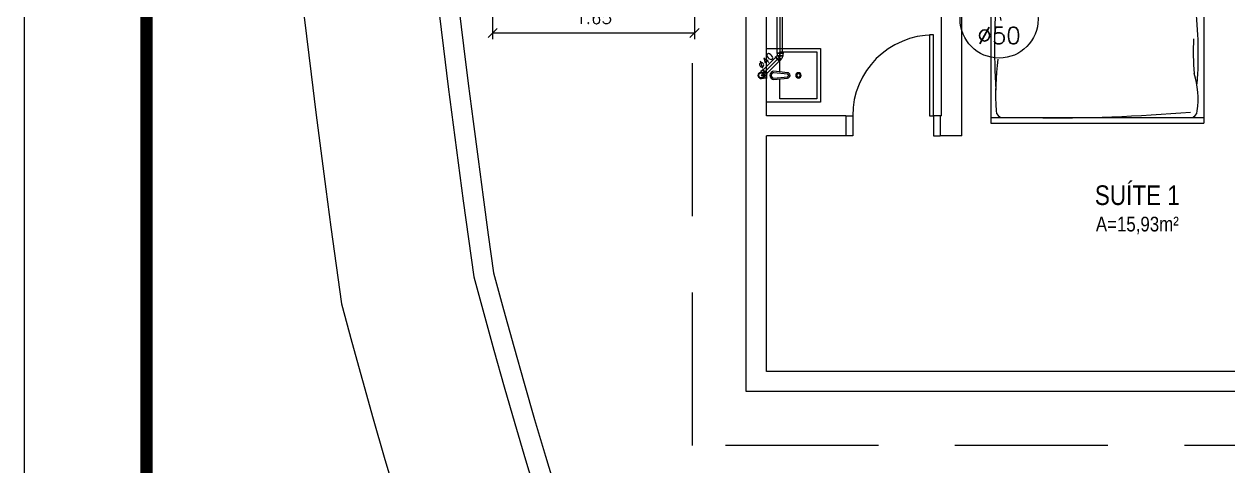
# Model space of a CAD drawing. Header units: millimetres. Extents: x 4156 to 4603, y 996 to 1078.
# Drawn here: x 4156.08 to 4165.91, y 1031.1 to 1034.71 of the extents above; entities that cross this region are included whole.
import ezdxf
from ezdxf.enums import TextEntityAlignment as Align

# ---------------------------------------------------------------- set-up
doc = ezdxf.new("R2010")
doc.units = ezdxf.units.MM
doc.header["$LTSCALE"] = 20
doc.linetypes.add('HIDDEN', pattern=[0.375, 0.25, -0.125])
doc.linetypes.add('HIDDEN2', pattern=[0.1875, 0.125, -0.0625])
for name, color, linetype in [('-HIDRO', 8, 'Continuous'), ('A-PEN-C', 4, 'Continuous'), ('ARREDI_attrezzature', 175, 'Continuous'), ('COTA', 7, 'Continuous'), ('COTAS01', 7, 'Continuous'), ('E-txt-g', 3, 'Continuous'), ('Esgoto', 5, 'Continuous'), ('MOB', 251, 'Continuous'), ('P2', 1, 'Continuous'), ('Texto-Tubos', 7, 'Continuous'), ('TigreCad', 3, 'Continuous'), ('Tinterno', 9, 'Continuous')]:
    doc.layers.add(name, color=color, linetype=linetype)
doc.layers.add('E-Txt-W', color=7, linetype='Continuous', lineweight=20)
doc.styles.add('F2', font='ARIALN.TTF')
doc.styles.add('REG60', font='romans.shx', dxfattribs={"width": 0.8, "height": 0.15})
doc.styles.add('REG80', font='romans.shx', dxfattribs={"width": 0.8, "height": 0.2})
doc.styles.add('ROMANS', font='romans__.ttf', dxfattribs={"height": 0.1})
doc.styles.add('Romans_Anot', font='romans.shx')
doc.styles.add('TCTUBOS-TXT', font='txt.shx')
doc.dimstyles.new('Escala 1-50', dxfattribs={"dimscale": 0.5, "dimtxt": 0.2, "dimasz": 0.15, "dimexe": 0.1, "dimexo": 0.2, "dimgap": 0.15, "dimtad": 1, "dimzin": 4, "dimdsep": 46, "dimtxsty": 'Romans_Anot', "dimblk": 'OBLIQUE', "dimcen": 0.25, "dimclrd": 256, "dimclre": 256, "dimclrt": 2, "dimadec": 0, "dimazin": 0, "dimtfac": 1, "dimtix": 1, "dimtmove": 2, "dimatfit": 3, "dimfxl": 1, "dimtfillclr": 256, "dimlwd": -1, "dimlwe": -1, "dimarcsym": 0})

# ---------------------------------------------------------------- blocks, each defined once
blk = doc.blocks.new('CUBA QUADRADA-flat-4-flat-1')
at = {"layer": 'MOB'}
blk.add_lwpolyline([(0, -0.2), (0.4, -0.2), (0.4, 0.2), (0, 0.2)], close=True, dxfattribs=at)
blk.add_lwpolyline([(0.1, -0.0255), (0.1, -0.175), (0.375, -0.175), (0.375, 0.175), (0.1, 0.175), (0.1, 0.0255)], dxfattribs=at)
for points in [[(0.155, -0.02), (0.055, -0.03, -1), (0.055, 0.03), (0.155, 0.02, -1)], [(0.155, -0.01), (0.055, -0.02, -1), (0.055, 0.02), (0.155, 0.01, -1)]]:
    blk.add_lwpolyline(points, format="xyb", close=True, dxfattribs=at)
for radius in [0.02, 0.0125]:
    blk.add_circle((0.2375, 0), radius, dxfattribs=at)
blk = doc.blocks.new('cama')
at = {"layer": 'ARREDI_attrezzature', "color": 8}
for p, q in [((0.8658, 1.0458), (-0.7169, 1.0458)), ((-0.7169, 1.0458), (-0.7169, -0.9357)), ((-0.7169, 1.0033), (0.8658, 1.0033)), ((0.8658, 1.0458), (0.8658, -0.9357)), ((0.8164, 0.3554), (0.8164, 0.9638)), ((0.8411, -0.0623), (0.8411, 0.0347)), ((0.8381, -0.0794), (0.8164, -0.1381)), ((-0.7169, -0.8932), (0.8658, -0.8932)), ((-0.7169, -0.9357), (0.8658, -0.9357))]:
    blk.add_line(p, q, dxfattribs=at)
for centre, radius, start, end in [((2.6377, 0.909), 3.3165, 178.37032, 187.53223), ((-0.0531, 0.1009), 0.8832, 82.50994, 103.57317), ((0.6843, 0.1009), 0.8832, 82.50994, 103.57317), ((0.767, 0.9638), 0.0494, 360, 53.1301), ((-0.4874, 0.846), 0.167, 155.78773, 202.88083), ((-0.7139, 0.9478), 0.0814, 335.78773, 21.71238), ((-0.533, -0.1796), 1.1623, 73.20165, 95.19902), ((0.1262, 0.9306), 0.0789, 144.37876, 195.19877), ((-0.1606, 0.8526), 0.2183, 347.31196, 15.19877), ((0.25, 0.846), 0.167, 155.78773, 202.88083), ((0.0234, 0.9478), 0.0814, 335.78773, 21.71238), ((0.2043, -0.1796), 1.1623, 73.20165, 95.19902), ((0.8636, 0.9306), 0.0789, 144.37876, 195.19877), ((0.5767, 0.8526), 0.2183, 347.31196, 15.19877), ((-0.1504, 0.598), 0.5042, 155.11795, 192.98619), ((-0.6976, 0.6922), 0.7583, 350.37112, 14.25995), ((0.5869, 0.598), 0.5042, 155.11795, 192.98619), ((0.0398, 0.6922), 0.7583, 350.37112, 14.25995), ((-0.7194, 0.748), 0.0848, 339.01609, 22.88083), ((0.0179, 0.748), 0.0848, 339.01609, 22.88083), ((-0.2514, 0.9178), 0.291, 267.82948, 315.00983), ((0.486, 0.9178), 0.291, 267.82948, 315.00983), ((-0.2643, 0.6896), 0.1667, 254.14067, 297.6985), ((0.1752, 0.5442), 0.1269, 170.37112, 206.96494), ((0.473, 0.6896), 0.1667, 254.14067, 297.6985), ((0.9125, 0.5442), 0.1269, 170.37112, 206.96494), ((-0.6623, 0.4839), 0.0409, 81.6091, 243.93818), ((-0.6505, 0.4938), 0.0409, 202.60519, 274.49888), ((2.2792, 0.3177), 2.9624, 177.49407, 189.50941), ((-1.7845, -0.7988), 1.6648, 24.38327, 48.45325), ((-0.9479, -2.7638), 3.2221, 57.09539, 85.23633), ((0.6516, 0.784), 1.3739, 194.18939, 206.30958), ((-0.6586, 0.4964), 0.0206, 81.29147, 258.1256), ((-1.5235, -8.8752), 9.3909, 75.67156, 84.74188), ((-0.4381, -0.2522), 0.7645, 79.7638, 105.44974), ((-0.1846, 0.9358), 0.446, 246.68784, 281.12174), ((-0.0423, 0.1583), 0.3445, 72.35976, 99.39259), ((0.2993, -0.2522), 0.7645, 79.7638, 105.44974), ((0.5528, 0.9358), 0.446, 246.68784, 281.12174), ((0.695, 0.1583), 0.3445, 72.35976, 99.39259), ((-1.5808, -1.4319), 2.0816, 51.03759, 62.08563), ((0.1886, 0.3639), 0.6279, 347.08904, 359.23129), ((0.7005, -0.0173), 0.232, 65.03386, 86.464), ((0.7739, 0.1597), 0.0692, 12.88269, 78.38686), ((0.7349, 0.1156), 0.1001, 4.6849, 50.59841), ((5.7695, -0.3535), 6.4581, 176.0268, 182.97615), ((0.7348, 0.0283), 0.1065, 356.60169, 37.7302), ((0.499, 0.0969), 0.3512, 346.92865, 12.88269), ((-2.1135, -0.4201), 2.9383, 355.67002, 7.06799), ((0.7774, -0.1012), 0.0494, 339.7541, 59.48722), ((0.7917, -0.0623), 0.0494, 339.7541, 360), ((0.7917, -0.0623), 0.0494, 339.7541, 360), ((2.6561, -0.4101), 1.869, 176.84129, 184.7569), ((1.4933, -0.7256), 2.174, 172.94813, 183.11738), ((0.2054, -0.7537), 0.6176, 351.61548, 17.78703), ((-0.628, -0.8438), 0.0494, 180, 270), ((-0.2247, 10.5395), 11.4341, 269.10868, 274.97619), ((0.767, -0.8438), 0.0494, 270, 360)]:
    blk.add_arc(centre, radius, start, end, dxfattribs=at)
at = {"layer": 'COTA', "color": 8, "linetype": 'Continuous'}
blk.add_line((0.8744, 1.0458), (-0.7256, 1.0458), dxfattribs=at)
blk = doc.blocks.new('TXT-AMB75')
at = {"layer": 'E-txt-g', "style": 'REG80', "width": 0.8, "flags": 8}
blk.add_attdef('TXT', text='', height=0.2, dxfattribs=at).set_placement((0.005, 0.296), align=Align.CENTER)
at = {"layer": 'E-Txt-W', "style": 'REG60', "width": 0.8, "flags": 8}
blk.add_attdef('TXT', text='', height=0.15, dxfattribs=at).set_placement((0.005, 0.027), align=Align.CENTER)
blk = doc.blocks.new('_Oblique')
at = {"color": 0, "linetype": 'ByBlock', "lineweight": -2}
blk.add_line((-0.5, -0.5), (0.5, 0.5), dxfattribs=at)
blk = doc.blocks.new('*D941')
at = {"layer": 'COTAS01'}
for p, q in [((4159.904, 1034.8121), (4159.904, 1034.5859)), ((4161.554, 1034.8121), (4161.554, 1034.5859)), ((4159.904, 1034.6359), (4161.554, 1034.6359))]:
    blk.add_line(p, q, dxfattribs=at)
at = {"layer": 'COTAS01', "xscale": 0.075, "yscale": 0.075, "zscale": 0.075, "rotation": 180}
blk.add_blockref('_Oblique', (4159.904, 1034.6359), dxfattribs=at)
at = {"layer": 'COTAS01', "xscale": 0.075, "yscale": 0.075, "zscale": 0.075}
blk.add_blockref('_Oblique', (4161.554, 1034.6359), dxfattribs=at)
at = {"layer": 'COTAS01', "color": 2, "insert": (4160.729, 1034.7609), "char_height": 0.1, "attachment_point": 5, "style": 'Romans_Anot'}
blk.add_mtext('1.65', dxfattribs=at)
blk = doc.blocks.new('j9n40d')
at = {"layer": 'TigreCad'}
for p, q in [((0, 20.6), (9.8, 20.6)), ((9.8, 20.6), (17.8, 20.6)), ((19, 21.8), (17.8, 20.6)), ((34, 21.8), (19, 21.8)), ((19, -21.8), (19, 21.8)), ((35, 22.8), (34, 21.8)), ((35, 22.8), (35, -22.8)), ((39, 22.8), (35, 22.8)), ((39, 22.8), (39, -22.8)), ((0, -20.6), (9.8, -20.6)), ((9.8, -20.6), (17.8, -20.6)), ((19, -21.8), (17.8, -20.6)), ((34, -21.8), (19, -21.8)), ((35, -22.8), (34, -21.8)), ((39, -22.8), (35, -22.8))]:
    blk.add_line(p, q, dxfattribs=at)
for radius, start, end in [(22.8, 64.62318, 295.37682), (20.6, 90, 270)]:
    blk.add_arc((0, 0), radius, start, end, dxfattribs=at)
at = {"layer": 'Tinterno'}
for p, q in [((17.8, 20.6), (17.8, -20.6)), ((34, 21.8), (34, -21.8))]:
    blk.add_line(p, q, dxfattribs=at)
blk.add_arc((0, 0), 21.8, 70.90091, 289.09909, dxfattribs=at)
blk = doc.blocks.new('j4n40p')
at = {"layer": 'TigreCad'}
for p, q in [((-31.3, -0.5), (-20.7, 10.1)), ((7.5, -18.1), (-20.7, 10.1)), ((-20.7, 10.1), (-19, 10.1)), ((7.5, 21.8), (6.3, 20.6)), ((22.5, 21.8), (7.5, 21.8)), ((7.5, 21.8), (7.5, -18.1)), ((23.5, 22.8), (22.5, 21.8)), ((27.5, 22.8), (23.5, 22.8)), ((23.5, 22.8), (23.5, -22.8)), ((27.5, -22.8), (27.5, 22.8)), ((-35.6, -3.3), (-32.7, -0.5)), ((-3.3, -35.6), (-35.6, -3.3)), ((-0.5, -32.7), (-32.7, -0.5)), ((-32.7, -0.5), (-31.3, -0.5)), ((-3.3, -35.6), (-0.5, -32.7)), ((-0.5, -31.3), (9, -21.8)), ((-0.5, -32.7), (-0.5, -31.3)), ((7.5, -18.1), (9, -21.8)), ((22.5, -21.8), (9, -21.8)), ((23.5, -22.8), (22.5, -21.8)), ((27.5, -22.8), (23.5, -22.8))]:
    blk.add_line(p, q, dxfattribs=at)
blk.add_arc((15.4, -37.1), 58.4, 98.93273, 126.06727, dxfattribs=at)
at = {"layer": 'Tinterno'}
for p, q in [((-19, 10.1), (6.3, -15.2)), ((6.3, -15.2), (6.3, 20.6)), ((22.5, 21.8), (22.5, -21.8)), ((-0.5, -31.3), (-31.3, -0.5)), ((6.3, -15.2), (7.5, -18.1))]:
    blk.add_line(p, q, dxfattribs=at)
blk = doc.blocks.new('j9n40s')
at = {"layer": 'TigreCad'}
for p, q in [((9.8, 20.6), (17.8, 20.6)), ((19, 21.8), (17.8, 20.6)), ((17.8, 20.6), (17.8, 14.3)), ((19, 12.6), (19, 21.8)), ((34, 21.8), (19, 21.8)), ((35, 22.8), (34, 21.8)), ((39, 22.8), (35, 22.8)), ((35, 22.8), (35, -22.8)), ((39, 22.8), (39, -22.8)), ((9.8, -20.6), (17.8, -20.6)), ((17.8, -20.6), (17.8, -14.3)), ((19, -21.8), (17.8, -20.6)), ((19, -12.6), (19, -21.8)), ((34, -21.8), (19, -21.8)), ((35, -22.8), (34, -21.8)), ((39, -22.8), (35, -22.8))]:
    blk.add_line(p, q, dxfattribs=at)
for radius in [22.8, 20]:
    blk.add_circle((0, 0), radius, dxfattribs=at)
at = {"layer": 'Tinterno'}
blk.add_line((34, 21.8), (34, -21.8), dxfattribs=at)
blk.add_circle((0, 0), 18.8, dxfattribs=at)

msp = doc.modelspace()

# ---------------------------------------------------------------- linework, layer by layer
at = {"layer": '-HIDRO'}
for p, q in [((4161.9767, 1031.7042), (4161.9767, 1040.6142)), ((4162.1417, 1033.9592), (4162.1417, 1036.0767)), ((4163.5717, 1033.9592), (4163.5717, 1036.0767)), ((4163.7367, 1033.7942), (4163.7367, 1036.0767)), ((4162.7907, 1033.9592), (4162.1417, 1033.9592)), ((4162.7907, 1033.9592), (4162.7907, 1033.7942)), ((4163.5717, 1033.9592), (4163.5607, 1033.9592)), ((4163.5607, 1033.9592), (4163.5607, 1033.7942)), ((4162.7907, 1033.7942), (4162.1417, 1033.7942)), ((4162.1417, 1031.8692), (4162.1417, 1033.7942)), ((4163.7367, 1033.7942), (4163.5607, 1033.7942)), ((4167.5867, 1031.8692), (4162.1417, 1031.8692)), ((4167.7517, 1031.7042), (4161.9767, 1031.7042))]:
    msp.add_line(p, q, dxfattribs=at)
msp.add_lwpolyline([(4160.9199, 1072.3448, 0.099318), (4158.6701, 1032.4224, 0.188246), (4182.4565, 999.9142)], format="xyb", dxfattribs=at)
at = {"layer": '-HIDRO', "linetype": 'Continuous'}
for points in [[(4162.0568, 1072.3448, 0.099873), (4159.7499, 1032.6422, 0.183533), (4182.2717, 1001.3453)], [(4162.1821, 1072.18, 0.099477), (4159.9119, 1032.6751, 0.184298), (4182.5164, 1001.3782)]]:
    msp.add_lwpolyline(points, format="xyb", dxfattribs=at)
at = {"layer": '-HIDRO', "linetype": 'HIDDEN', "ltscale": 0.25}
msp.add_lwpolyline([(4170.5567, 1031.2642), (4161.5367, 1031.2642), (4161.5367, 1041.0542), (4170.5567, 1041.0542)], close=True, dxfattribs=at)
at = {"layer": '-HIDRO'}
msp.add_lwpolyline([(4163.5057, 1033.9592), (4163.5057, 1034.6192), (4163.4727, 1034.6192), (4163.4727, 1033.9592)], close=True, dxfattribs=at)
for points in [[(4162.7907, 1033.9592), (4162.8457, 1033.9592), (4162.8457, 1033.7942), (4162.7907, 1033.7942)], [(4163.5607, 1033.9592), (4163.5057, 1033.9592), (4163.5057, 1033.7942), (4163.5607, 1033.7942)]]:
    msp.add_lwpolyline(points, dxfattribs=at)
msp.add_arc((4163.5057, 1033.9592), 0.66, 90, 180, dxfattribs=at)
at = {"layer": 'A-PEN-C'}
msp.add_circle((4164.0424, 1034.7497), 0.3192, dxfattribs=at)
at = {"layer": 'Esgoto'}
for p, q in [((4162.2515, 1035.3819), (4162.2515, 1034.4419)), ((4162.0988, 1034.2892), (4162.2515, 1034.4419)), ((4162.0988, 1034.2892), (4162.1417, 1034.2892))]:
    msp.add_line(p, q, dxfattribs=at)
at = {"layer": 'P2'}
msp.add_lwpolyline([(4215.4757, 996.2165), (4215.4757, 1077.8165), (4156.0757, 1077.8165), (4156.0757, 996.2165)], close=True, dxfattribs=at)
at = {"layer": 'P2', "const_width": 0.1}
msp.add_lwpolyline([(4214.4757, 997.2165), (4214.4757, 1076.8165), (4157.0757, 1076.8165), (4157.0757, 997.2165)], close=True, dxfattribs=at)
at = {"layer": 'TigreCad'}
for p, q in [((4162.2297, 1034.4721), (4162.2297, 1035.3819)), ((4162.2737, 1034.4721), (4162.2737, 1035.3819)), ((4162.1136, 1034.3351), (4162.2145, 1034.436)), ((4162.1447, 1034.304), (4162.2457, 1034.4049))]:
    msp.add_line(p, q, dxfattribs=at)

# ---------------------------------------------------------------- block references
at = {"layer": '-HIDRO', "linetype": 'HIDDEN2', "xscale": 1.1, "yscale": 1.1, "zscale": 1.1}
msp.add_blockref('cama', (4164.7626, 1034.9263), dxfattribs=at)
at = {"layer": '-HIDRO', "xscale": -1.1, "yscale": 1.1, "zscale": 1.1, "rotation": 180}
msp.add_blockref('CUBA QUADRADA-flat-4-flat-1', (4162.1417, 1034.2892), dxfattribs=at)
at = {"layer": '-HIDRO'}
ref = msp.add_blockref('TXT-AMB75', (4165.1672, 1032.9916), dxfattribs=dict(at, xscale=0.8019000000000002, yscale=0.8019000000000002, zscale=0.8019000000000002))
ref.add_attrib('TXT', 'SUÍTE 1', dxfattribs={"layer": 'E-txt-g', "color": 2, "height": 0.16038, "style": 'F2'}).set_placement((4165.1716, 1033.2293), align=Align.CENTER)
ref.add_attrib('TXT', 'A=15,93m²', dxfattribs={"layer": 'E-Txt-W', "height": 0.12029, "style": 'F2'}).set_placement((4165.1716, 1033.0133), align=Align.CENTER)
at = {"layer": 'TigreCad', "yscale": 0.0011, "zscale": 0.0011}
for name, p, xscale, rotation in [('j4n40p', (4162.2515, 1034.4419), -0.0011, 270), ('j9n40s', (4162.0988, 1034.2892), 0.0011, 45.00000000000009)]:
    msp.add_blockref(name, p, dxfattribs=dict(at, xscale=xscale, rotation=rotation))
at = {"layer": 'TigreCad', "xscale": 0.0011, "yscale": 0.0011, "zscale": 0.0011}
msp.add_blockref('j9n40d', (4162.0988, 1034.2892), dxfattribs=at)

# ---------------------------------------------------------------- texts
at = {"layer": 'A-PEN-C', "style": 'ROMANS'}
msp.add_text('%%C50', height=0.13714, dxfattribs=at).set_placement((4164.0416, 1034.5466), align=Align.CENTER)
at = {"layer": 'Texto-Tubos', "style": 'TCTUBOS-TXT'}
msp.add_text('%%C40', height=0.055, rotation=45, dxfattribs=at).set_placement((4162.1546, 1034.3897), align=Align.CENTER)

# ---------------------------------------------------------------- dimensions: what is measured, and where the dimension line sits
at = {"layer": 'COTAS01'}
dim = msp.add_linear_dim(base=(4161.554, 1034.6359), p1=(4159.904, 1034.9121), p2=(4161.554, 1034.9121), dimstyle='Escala 1-50', dxfattribs=at)
dim.commit()
dim.dimension.update_dxf_attribs({"geometry": '*D941', "text_midpoint": (4160.729, 1034.7609)})

doc.saveas('drawing.dxf')
